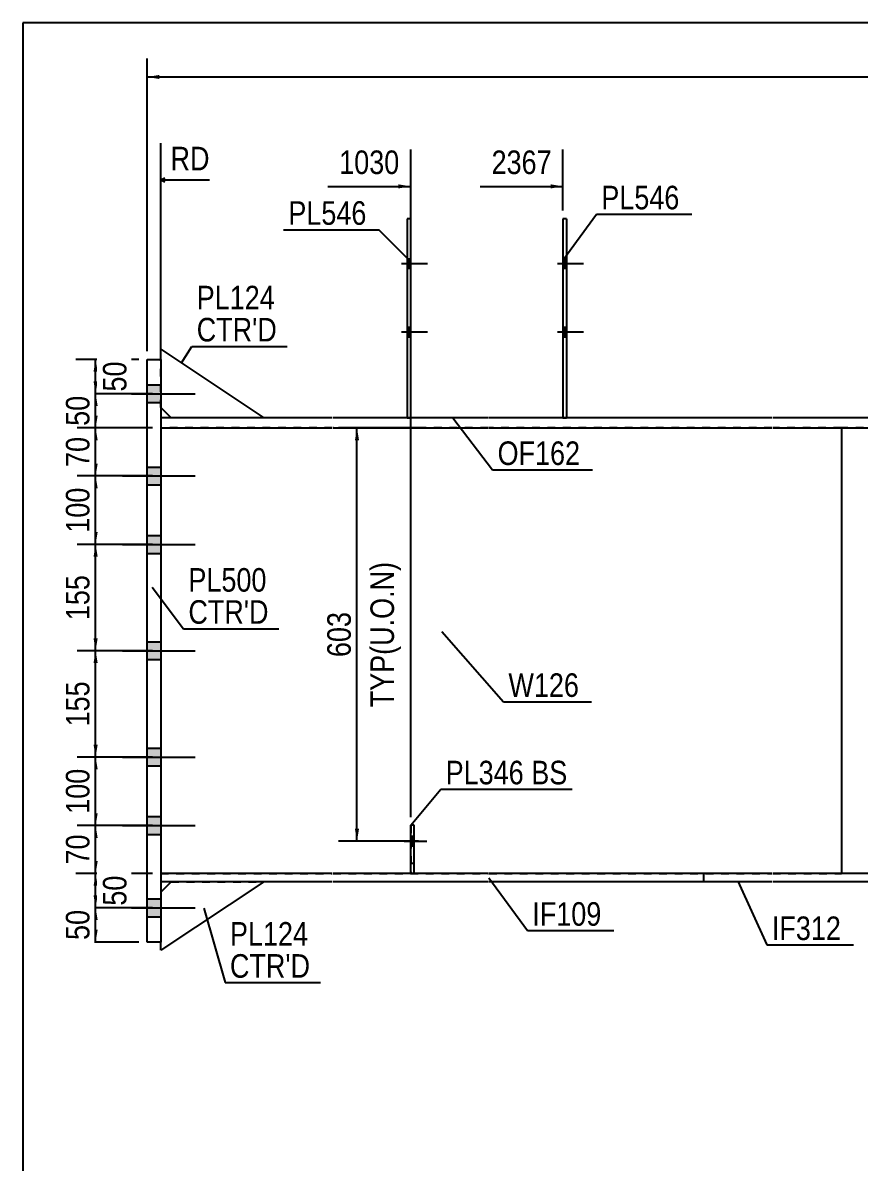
# Model space of a CAD drawing. Header units: millimetres. Extents: x -1018 to -615, y -194 to 83.
# Drawn here: x -1015.1 to -913.4, y -55.9 to 82.6 of the extents above; entities that cross this region are included whole.
import ezdxf

# ---------------------------------------------------------------- set-up
doc = ezdxf.new("R2010")
doc.units = ezdxf.units.MM
doc.linetypes.add('DXK_LINE_DOT1', pattern=[1.8814, 0.9407, -0.9407])
doc.linetypes.add('DXK_LINE_DOT2', pattern=[3.9198, 1.9599, -1.9599])
doc.styles.add('Arial Narrow', font='ARIALN.TTF', dxfattribs={"height": 0.2})

# ---------------------------------------------------------------- blocks, each defined once
blk = doc.blocks.new('Unknown-624476512-1210')
at = {"color": 5, "linetype": 'Continuous'}
for p, q in [((-615.11, 82.59), (-1015.11, 82.59)), ((-1015.11, 82.59), (-1015.11, -194.41))]:
    blk.add_line(p, q, dxfattribs=at)
blk = doc.blocks.new('Part-624476512-2191 - 1666')
at = {"color": 2, "linetype": 'Continuous'}
for p, q in [((-998.33, 41.67), (-998.33, 42.92)), ((-998.33, 42.92), (-985.83, 34.58)), ((-997.08, 34.58), (-998.33, 35.83))]:
    blk.add_line(p, q, dxfattribs=at)
at = {"color": 7, "linetype": 'DXK_LINE_DOT1'}
for p, q in [((-998.33, 35.83), (-998.33, 41.67)), ((-985.83, 34.58), (-997.08, 34.58))]:
    blk.add_line(p, q, dxfattribs=at)
blk = doc.blocks.new('Bolt-624476512-2309 - 1666')
at = {"color": 3, "linetype": 'DXK_LINE_DOT2'}
for p, q in [((-967.96, -16.31), (-967.55, -16.31)), ((-968.75, -16.89), (-966, -16.89)), ((-967.96, -17.47), (-967.55, -17.47))]:
    blk.add_line(p, q, dxfattribs=at)
blk = doc.blocks.new('Part-624476512-2047 - 1666')
at = {"color": 2, "linetype": 'Continuous'}
for p, q in [((-967.98, 58.75), (-968.4, 58.75)), ((-968.4, 58.75), (-968.4, 34.58)), ((-967.98, 58.75), (-967.98, 34.58))]:
    blk.add_line(p, q, dxfattribs=at)
at = {"color": 7, "linetype": 'DXK_LINE_DOT1'}
blk.add_line((-968.4, 34.58), (-967.98, 34.58), dxfattribs=at)
blk = doc.blocks.new('Part-624476512-1716 - 1666')
at = {"color": 2, "linetype": 'Continuous'}
for p, q in [((-977.5, 34.58), (-998.33, 34.58)), ((-998.33, 33.33), (-977.5, 33.33)), ((-958.55, 34.58), (-977.4, 34.58)), ((-977.4, 33.33), (-958.55, 33.33)), ((-924.05, 34.58), (-958.45, 34.58)), ((-958.45, 33.33), (-924.05, 33.33)), ((-907.28, 34.58), (-923.95, 34.58)), ((-923.95, 33.33), (-907.28, 33.33)), ((-888.35, 34.58), (-907.18, 34.58)), ((-907.18, 33.33), (-888.35, 33.33)), ((-869.62, 34.58), (-888.25, 34.58)), ((-888.25, 33.33), (-869.62, 33.33)), ((-861.19, 34.58), (-869.52, 34.58)), ((-869.52, 33.33), (-861.19, 33.33)), ((-861.19, 34.58), (-861.19, 33.33))]:
    blk.add_line(p, q, dxfattribs=at)
at = {"color": 7, "linetype": 'DXK_LINE_DOT1'}
blk.add_line((-998.33, 34.58), (-998.33, 33.33), dxfattribs=at)
blk = doc.blocks.new('Part-624476512-2089 - 1666')
at = {"color": 2, "linetype": 'Continuous'}
for p, q in [((-949.03, 58.75), (-949.45, 58.75)), ((-949.45, 58.75), (-949.45, 34.58)), ((-949.03, 58.75), (-949.03, 34.58))]:
    blk.add_line(p, q, dxfattribs=at)
at = {"color": 7, "linetype": 'DXK_LINE_DOT1'}
blk.add_line((-949.45, 34.58), (-949.03, 34.58), dxfattribs=at)
blk = doc.blocks.new('Part-624476512-1743 - 1666')
at = {"color": 2, "linetype": 'Continuous'}
blk.add_line((-915.61, 33.33), (-915.61, -20.83), dxfattribs=at)
at = {"color": 7, "linetype": 'DXK_LINE_DOT1'}
for p, q in [((-907.28, 33.33), (-915.61, 33.33)), ((-888.35, 33.33), (-907.18, 33.33)), ((-869.62, 33.33), (-888.25, 33.33)), ((-852.85, 33.33), (-869.52, 33.33)), ((-833.92, 33.33), (-852.75, 33.33)), ((-815.2, 33.33), (-833.82, 33.33)), ((-798.43, 33.33), (-815.1, 33.33)), ((-789.98, 33.33), (-798.33, 33.33)), ((-789.98, 33.33), (-789.98, -20.83)), ((-907.28, -20.83), (-915.61, -20.83)), ((-888.35, -20.83), (-907.18, -20.83)), ((-869.62, -20.83), (-888.25, -20.83)), ((-852.85, -20.83), (-869.52, -20.83)), ((-833.92, -20.83), (-852.75, -20.83)), ((-815.2, -20.83), (-833.82, -20.83)), ((-798.43, -20.83), (-815.1, -20.83)), ((-789.98, -20.83), (-798.33, -20.83))]:
    blk.add_line(p, q, dxfattribs=at)
blk = doc.blocks.new('Part-624476512-1765 - 1666')
at = {"color": 7, "linetype": 'DXK_LINE_DOT1'}
for p, q in [((-977.5, 33.33), (-998.33, 33.33)), ((-998.33, 33.33), (-998.33, -20.83)), ((-958.55, 33.33), (-977.4, 33.33)), ((-924.05, 33.33), (-958.45, 33.33)), ((-915.61, 33.33), (-923.95, 33.33)), ((-998.33, -20.83), (-977.5, -20.83)), ((-977.4, -20.83), (-958.55, -20.83)), ((-958.45, -20.83), (-924.05, -20.83)), ((-923.95, -20.83), (-915.61, -20.83))]:
    blk.add_line(p, q, dxfattribs=at)
at = {"color": 2, "linetype": 'Continuous'}
blk.add_line((-915.61, 33.33), (-915.61, -20.83), dxfattribs=at)
blk = doc.blocks.new('Part-624476512-1787 - 1666')
at = {"color": 2, "linetype": 'Continuous'}
for p, q in [((-924.05, -20.83), (-932.38, -20.83)), ((-932.38, -20.83), (-932.38, -21.83)), ((-924.05, -21.83), (-932.38, -21.83)), ((-907.28, -20.83), (-923.95, -20.83)), ((-907.28, -21.83), (-923.95, -21.83)), ((-888.35, -20.83), (-907.18, -20.83)), ((-888.35, -21.83), (-907.18, -21.83)), ((-869.62, -20.83), (-888.25, -20.83)), ((-869.62, -21.83), (-888.25, -21.83)), ((-852.85, -20.83), (-869.52, -20.83)), ((-852.85, -21.83), (-869.52, -21.83)), ((-833.92, -20.83), (-852.75, -20.83)), ((-833.92, -21.83), (-852.75, -21.83)), ((-815.2, -20.83), (-833.82, -20.83)), ((-815.2, -21.83), (-833.82, -21.83)), ((-806.76, -20.83), (-815.1, -20.83)), ((-806.76, -21.83), (-815.1, -21.83)), ((-806.76, -20.83), (-806.76, -21.83))]:
    blk.add_line(p, q, dxfattribs=at)
blk = doc.blocks.new('Part-624476512-2218 - 1666')
at = {"color": 2, "linetype": 'Continuous'}
for p, q in [((-967.96, -20.81), (-967.96, -14.97)), ((-967.55, -14.97), (-967.96, -14.97)), ((-967.55, -20.81), (-967.55, -14.97)), ((-967.96, -20.81), (-967.55, -20.81))]:
    blk.add_line(p, q, dxfattribs=at)
at = {"color": 7, "linetype": 'DXK_LINE_DOT1'}
blk.add_line((-967.96, -19.56), (-967.55, -19.56), dxfattribs=at)
blk = doc.blocks.new('Part-624476512-1831 - 1666')
at = {"color": 2, "linetype": 'Continuous'}
for p, q in [((-977.5, -20.83), (-998.33, -20.83)), ((-977.5, -21.83), (-998.33, -21.83)), ((-958.55, -20.83), (-977.4, -20.83)), ((-958.55, -21.83), (-977.4, -21.83)), ((-932.38, -20.83), (-958.45, -20.83)), ((-932.38, -21.83), (-958.45, -21.83)), ((-932.38, -20.83), (-932.38, -21.83))]:
    blk.add_line(p, q, dxfattribs=at)
blk = doc.blocks.new('Part-624476512-2196 - 1666')
at = {"color": 2, "linetype": 'Continuous'}
for p, q in [((-985.83, -21.83), (-998.33, -30.17)), ((-997.08, -21.83), (-998.33, -23.08)), ((-998.33, -30.17), (-998.33, -29.17))]:
    blk.add_line(p, q, dxfattribs=at)
at = {"color": 7, "linetype": 'DXK_LINE_DOT1'}
for p, q in [((-997.08, -21.83), (-985.83, -21.83)), ((-998.33, -23.08), (-998.33, -29.17))]:
    blk.add_line(p, q, dxfattribs=at)
blk = doc.blocks.new('Part-624476512-2162 - 1666')
at = {"color": 2, "linetype": 'Continuous'}
for p, q in [((-1000, 41.67), (-998.33, 41.67)), ((-1000, -29.17), (-1000, 41.67)), ((-998.33, 41.67), (-998.33, -29.17)), ((-998.33, -29.17), (-1000, -29.17))]:
    blk.add_line(p, q, dxfattribs=at)
blk = doc.blocks.new('Part-624476512-2240 - 1666')
at = {"color": 7, "linetype": 'DXK_LINE_DOT1'}
for p, q in [((-967.96, -14.97), (-967.96, -20.81)), ((-967.55, -14.97), (-967.96, -14.97)), ((-967.55, -20.81), (-967.55, -14.97)), ((-967.96, -20.81), (-967.55, -20.81))]:
    blk.add_line(p, q, dxfattribs=at)
blk = doc.blocks.new('Bolt-624476512-2300 - 1666')
at = {"linetype": 'Continuous'}
for points in [[(-967.98, 52.75), (-967.98, 53.91), (-968.4, 53.91), (-968.4, 52.75)], [(-967.98, 52.75), (-967.98, 53.91), (-968.4, 53.91), (-968.4, 52.75)], [(-967.98, 44.41), (-967.98, 45.58), (-968.4, 45.58), (-968.4, 44.41)], [(-967.98, 44.41), (-967.98, 45.58), (-968.4, 45.58), (-968.4, 44.41)]]:
    blk.add_hatch(color=3, dxfattribs=at).paths.add_polyline_path(points)
at = {"color": 3, "linetype": 'Continuous'}
for p, q in [((-969.07, 53.33), (-965.9, 53.33)), ((-969.07, 53.33), (-965.9, 53.33)), ((-968.4, 53.91), (-967.98, 53.91)), ((-968.4, 53.91), (-967.98, 53.91)), ((-968.4, 52.75), (-967.98, 52.75)), ((-968.4, 52.75), (-967.98, 52.75)), ((-969.07, 45), (-965.9, 45)), ((-969.07, 45), (-965.9, 45)), ((-968.4, 45.58), (-967.98, 45.58)), ((-968.4, 45.58), (-967.98, 45.58)), ((-968.4, 44.41), (-967.98, 44.41)), ((-968.4, 44.41), (-967.98, 44.41))]:
    blk.add_line(p, q, dxfattribs=at)
blk = doc.blocks.new('Bolt-624476512-2305 - 1666')
at = {"linetype": 'Continuous'}
for points in [[(-949.03, 52.75), (-949.03, 53.91), (-949.45, 53.91), (-949.45, 52.75)], [(-949.03, 52.75), (-949.03, 53.91), (-949.45, 53.91), (-949.45, 52.75)], [(-949.03, 44.41), (-949.03, 45.58), (-949.45, 45.58), (-949.45, 44.41)], [(-949.03, 44.41), (-949.03, 45.58), (-949.45, 45.58), (-949.45, 44.41)]]:
    blk.add_hatch(color=3, dxfattribs=at).paths.add_polyline_path(points)
at = {"color": 3, "linetype": 'Continuous'}
for p, q in [((-950.11, 53.33), (-946.95, 53.33)), ((-950.11, 53.33), (-946.95, 53.33)), ((-949.45, 53.91), (-949.03, 53.91)), ((-949.45, 53.91), (-949.03, 53.91)), ((-949.45, 52.75), (-949.03, 52.75)), ((-949.45, 52.75), (-949.03, 52.75)), ((-950.11, 45), (-946.95, 45)), ((-950.11, 45), (-946.95, 45)), ((-949.45, 45.58), (-949.03, 45.58)), ((-949.45, 45.58), (-949.03, 45.58)), ((-949.45, 44.41), (-949.03, 44.41)), ((-949.45, 44.41), (-949.03, 44.41))]:
    blk.add_line(p, q, dxfattribs=at)
blk = doc.blocks.new('Bolt-624476512-2307 - 1666')
at = {"linetype": 'Continuous'}
for points in [[(-1000, 38.58), (-1000, 36.42), (-998.33, 36.42), (-998.33, 38.58)], [(-1000, 38.58), (-1000, 36.42), (-998.33, 36.42), (-998.33, 38.58)], [(-1000, 28.58), (-1000, 26.42), (-998.33, 26.42), (-998.33, 28.58)], [(-1000, 28.58), (-1000, 26.42), (-998.33, 26.42), (-998.33, 28.58)], [(-1000, 20.25), (-1000, 18.08), (-998.33, 18.08), (-998.33, 20.25)], [(-1000, 20.25), (-1000, 18.08), (-998.33, 18.08), (-998.33, 20.25)], [(-1000, 7.33), (-1000, 5.17), (-998.33, 5.17), (-998.33, 7.33)], [(-1000, 7.33), (-1000, 5.17), (-998.33, 5.17), (-998.33, 7.33)], [(-1000, -5.58), (-1000, -7.75), (-998.33, -7.75), (-998.33, -5.58)], [(-1000, -5.58), (-1000, -7.75), (-998.33, -7.75), (-998.33, -5.58)], [(-1000, -13.92), (-1000, -16.08), (-998.33, -16.08), (-998.33, -13.92)], [(-1000, -13.92), (-1000, -16.08), (-998.33, -16.08), (-998.33, -13.92)], [(-1000, -23.92), (-1000, -26.08), (-998.33, -26.08), (-998.33, -23.92)], [(-1000, -23.92), (-1000, -26.08), (-998.33, -26.08), (-998.33, -23.92)]]:
    blk.add_hatch(color=3, dxfattribs=at).paths.add_polyline_path(points)
at = {"color": 3, "linetype": 'Continuous'}
for p, q in [((-1002.99, 37.5), (-994.17, 37.5)), ((-1002.99, 37.5), (-994.17, 37.5)), ((-1000, 38.58), (-998.33, 38.58)), ((-1000, 38.58), (-998.33, 38.58)), ((-1000, 36.42), (-998.33, 36.42)), ((-1000, 36.42), (-998.33, 36.42)), ((-1000, 28.58), (-998.33, 28.58)), ((-1000, 28.58), (-998.33, 28.58)), ((-1002.99, 27.5), (-994.17, 27.5)), ((-1002.99, 27.5), (-994.17, 27.5)), ((-1000, 26.42), (-998.33, 26.42)), ((-1000, 26.42), (-998.33, 26.42)), ((-1000, 20.25), (-998.33, 20.25)), ((-1000, 20.25), (-998.33, 20.25)), ((-1002.99, 19.17), (-994.17, 19.17)), ((-1002.99, 19.17), (-994.17, 19.17)), ((-1000, 18.08), (-998.33, 18.08)), ((-1000, 18.08), (-998.33, 18.08)), ((-1000, 7.33), (-998.33, 7.33)), ((-1000, 7.33), (-998.33, 7.33)), ((-1002.99, 6.25), (-994.17, 6.25)), ((-1002.99, 6.25), (-994.17, 6.25)), ((-1000, 5.17), (-998.33, 5.17)), ((-1000, 5.17), (-998.33, 5.17)), ((-1002.99, -6.67), (-994.17, -6.67)), ((-1002.99, -6.67), (-994.17, -6.67)), ((-1000, -5.58), (-998.33, -5.58)), ((-1000, -5.58), (-998.33, -5.58)), ((-1000, -7.75), (-998.33, -7.75)), ((-1000, -7.75), (-998.33, -7.75)), ((-1002.99, -15), (-994.17, -15)), ((-1002.99, -15), (-994.17, -15)), ((-1000, -13.92), (-998.33, -13.92)), ((-1000, -13.92), (-998.33, -13.92)), ((-1000, -16.08), (-998.33, -16.08)), ((-1000, -16.08), (-998.33, -16.08)), ((-1000, -23.92), (-998.33, -23.92)), ((-1000, -23.92), (-998.33, -23.92)), ((-1002.99, -25), (-994.17, -25)), ((-1002.99, -25), (-994.17, -25)), ((-1000, -26.08), (-998.33, -26.08)), ((-1000, -26.08), (-998.33, -26.08))]:
    blk.add_line(p, q, dxfattribs=at)
blk = doc.blocks.new('Bolt-624476512-2308 - 1666')
at = {"linetype": 'Continuous'}
blk.add_hatch(color=3, dxfattribs=at).paths.add_polyline_path([(-967.55, -17.47), (-967.55, -16.31), (-967.96, -16.31), (-967.96, -17.47)])
at = {"color": 3, "linetype": 'Continuous'}
for p, q in [((-967.96, -16.31), (-967.55, -16.31)), ((-968.75, -16.89), (-966, -16.89)), ((-967.96, -17.47), (-967.55, -17.47))]:
    blk.add_line(p, q, dxfattribs=at)
blk = doc.blocks.new('StraightDimension-624476512-5123 - 1666')
at = {"linetype": 'Continuous'}
for points in [[(-1006.51, -16.5), (-1006.26, -15), (-1006.01, -16.5)], [(-1006.01, -19.33), (-1006.26, -20.83), (-1006.51, -19.33)]]:
    blk.add_hatch(color=7, dxfattribs=at).paths.add_polyline_path(points)
at = {"color": 7, "linetype": 'Continuous'}
for p, q in [((-999.33, -15), (-1008.51, -15)), ((-1006.26, -20.83), (-1006.26, -15)), ((-999.33, -20.83), (-1008.51, -20.83))]:
    blk.add_line(p, q, dxfattribs=at)
at = {"color": 0}
blk.add_wipeout([(-1006.41, -15.49), (-1010.61, -15.49), (-1010.61, -20.34), (-1006.41, -20.34)], dxfattribs=at)
at = {"color": 3, "style": 'Arial Narrow'}
blk.add_text('70', height=2.863, rotation=90.0002, dxfattribs=at).set_placement((-1007.01, -19.74))
blk = doc.blocks.new('StraightDimension-624476512-5120 - 1666')
at = {"linetype": 'Continuous'}
for points in [[(-1006.51, 17.67), (-1006.26, 19.17), (-1006.01, 17.67)], [(-1006.01, 7.75), (-1006.26, 6.25), (-1006.51, 7.75)]]:
    blk.add_hatch(color=7, dxfattribs=at).paths.add_polyline_path(points)
at = {"color": 7, "linetype": 'Continuous'}
for p, q in [((-999.33, 19.17), (-1008.51, 19.17)), ((-1006.26, 6.25), (-1006.26, 19.17)), ((-999.33, 6.25), (-1008.51, 6.25))]:
    blk.add_line(p, q, dxfattribs=at)
at = {"color": 0}
blk.add_wipeout([(-1006.41, 16.05), (-1010.61, 16.05), (-1010.61, 9.37), (-1006.41, 9.37)], dxfattribs=at)
at = {"color": 3, "style": 'Arial Narrow'}
blk.add_text('155', height=2.863, rotation=90.0002, dxfattribs=at).set_placement((-1007.01, 9.97))
blk = doc.blocks.new('StraightDimension-624476512-5116 - 1666')
at = {"linetype": 'Continuous'}
for points in [[(-1006.51, 40.17), (-1006.26, 41.67), (-1006.01, 40.17)], [(-1006.01, 39), (-1006.26, 37.5), (-1006.51, 39)]]:
    blk.add_hatch(color=7, dxfattribs=at).paths.add_polyline_path(points)
at = {"color": 7, "linetype": 'Continuous'}
for p, q in [((-1001, 41.67), (-1008.66, 41.67)), ((-1006.26, 37.5), (-1006.26, 41.67)), ((-999.33, 37.5), (-1008.66, 37.5))]:
    blk.add_line(p, q, dxfattribs=at)
at = {"color": 0}
blk.add_wipeout([(-1001.91, 42.01), (-1006.11, 42.01), (-1006.11, 37.16), (-1001.91, 37.16)], dxfattribs=at)
at = {"color": 3, "style": 'Arial Narrow'}
blk.add_text('50', height=2.863, rotation=90.0002, dxfattribs=at).set_placement((-1002.51, 37.76))
blk = doc.blocks.new('StraightDimension-624476512-7961 - 1666')
at = {"linetype": 'Continuous'}
blk.add_hatch(color=7, dxfattribs=at).paths.add_polyline_path([(-998.5, 75.75), (-1000, 76), (-998.5, 76.25)])
at = {"color": 7, "linetype": 'Continuous'}
for p, q in [((-1000, 42.67), (-1000, 78.25)), ((-1000, 76), (-638.09, 76))]:
    blk.add_line(p, q, dxfattribs=at)
blk = doc.blocks.new('StraightDimension-624476512-2923 - 1666')
at = {"linetype": 'Continuous'}
for points in [[(-974.74, 31.83), (-974.49, 33.33), (-974.24, 31.83)], [(-974.24, -15.39), (-974.49, -16.89), (-974.74, -15.39)]]:
    blk.add_hatch(color=7, dxfattribs=at).paths.add_polyline_path(points)
at = {"color": 7, "linetype": 'Continuous'}
for p, q in [((-967.03, 33.33), (-976.74, 33.33)), ((-974.49, -16.89), (-974.49, 33.33)), ((-967.03, -16.89), (-976.74, -16.89))]:
    blk.add_line(p, q, dxfattribs=at)
at = {"color": 0, "linetype": 'Continuous'}
blk.add_wipeout([(-969.39, 17.67), (-973.59, 17.67), (-973.59, -1.23), (-969.39, -1.23)], dxfattribs=at)
at = {"color": 3, "linetype": 'Continuous', "style": 'Arial Narrow'}
blk.add_text('TYP(U.O.N)', height=2.863, rotation=90.0002, dxfattribs=at).set_placement((-969.99, -0.63))
at = {"color": 0}
blk.add_wipeout([(-974.64, 11.56), (-978.84, 11.56), (-978.84, 4.88), (-974.64, 4.88)], dxfattribs=at)
at = {"color": 3, "style": 'Arial Narrow'}
blk.add_text('603', height=2.863, rotation=90.0002, dxfattribs=at).set_placement((-975.24, 5.48))
blk = doc.blocks.new('StraightDimension-624476512-5117 - 1666')
at = {"linetype": 'Continuous'}
for points in [[(-1006.51, 36), (-1006.26, 37.5), (-1006.01, 36)], [(-1006.01, 34.83), (-1006.26, 33.33), (-1006.51, 34.83)]]:
    blk.add_hatch(color=7, dxfattribs=at).paths.add_polyline_path(points)
at = {"color": 7, "linetype": 'Continuous'}
for p, q in [((-999.33, 37.5), (-1008.51, 37.5)), ((-1006.26, 33.33), (-1006.26, 37.5)), ((-999.33, 33.33), (-1008.51, 33.33))]:
    blk.add_line(p, q, dxfattribs=at)
at = {"color": 0}
blk.add_wipeout([(-1006.41, 37.85), (-1010.61, 37.85), (-1010.61, 32.99), (-1006.41, 32.99)], dxfattribs=at)
at = {"color": 3, "style": 'Arial Narrow'}
blk.add_text('50', height=2.863, rotation=90.0002, dxfattribs=at).set_placement((-1007.01, 33.59))
blk = doc.blocks.new('StraightDimension-624476512-5118 - 1666')
at = {"linetype": 'Continuous'}
for points in [[(-1006.51, 31.83), (-1006.26, 33.33), (-1006.01, 31.83)], [(-1006.01, 29.01), (-1006.26, 27.51), (-1006.51, 29.01)]]:
    blk.add_hatch(color=7, dxfattribs=at).paths.add_polyline_path(points)
at = {"color": 7, "linetype": 'Continuous'}
for p, q in [((-999.33, 33.33), (-1008.51, 33.33)), ((-1006.26, 27.51), (-1006.26, 33.33)), ((-999.33, 27.51), (-1008.51, 27.51))]:
    blk.add_line(p, q, dxfattribs=at)
at = {"color": 0}
blk.add_wipeout([(-1006.41, 32.85), (-1010.61, 32.85), (-1010.61, 27.99), (-1006.41, 27.99)], dxfattribs=at)
at = {"color": 3, "style": 'Arial Narrow'}
blk.add_text('70', height=2.863, rotation=90.0002, dxfattribs=at).set_placement((-1007.01, 28.59))
blk = doc.blocks.new('StraightDimension-624476512-5119 - 1666')
at = {"linetype": 'Continuous'}
for points in [[(-1006.51, 26.01), (-1006.26, 27.51), (-1006.01, 26.01)], [(-1006.01, 20.67), (-1006.26, 19.17), (-1006.51, 20.67)]]:
    blk.add_hatch(color=7, dxfattribs=at).paths.add_polyline_path(points)
at = {"color": 7, "linetype": 'Continuous'}
for p, q in [((-999.33, 27.51), (-1008.51, 27.51)), ((-1006.26, 19.17), (-1006.26, 27.51)), ((-999.33, 19.17), (-1008.51, 19.17))]:
    blk.add_line(p, q, dxfattribs=at)
at = {"color": 0}
blk.add_wipeout([(-1006.41, 26.68), (-1010.61, 26.68), (-1010.61, 20), (-1006.41, 20)], dxfattribs=at)
at = {"color": 3, "style": 'Arial Narrow'}
blk.add_text('100', height=2.863, rotation=90.0002, dxfattribs=at).set_placement((-1007.01, 20.6))
blk = doc.blocks.new('StraightDimension-624476512-5121 - 1666')
at = {"linetype": 'Continuous'}
for points in [[(-1006.51, 4.75), (-1006.26, 6.25), (-1006.01, 4.75)], [(-1006.01, -5.17), (-1006.26, -6.67), (-1006.51, -5.17)]]:
    blk.add_hatch(color=7, dxfattribs=at).paths.add_polyline_path(points)
at = {"color": 7, "linetype": 'Continuous'}
for p, q in [((-999.33, 6.25), (-1008.51, 6.25)), ((-1006.26, -6.67), (-1006.26, 6.25)), ((-999.33, -6.67), (-1008.51, -6.67))]:
    blk.add_line(p, q, dxfattribs=at)
at = {"color": 0}
blk.add_wipeout([(-1006.41, 3.13), (-1010.61, 3.13), (-1010.61, -3.55), (-1006.41, -3.55)], dxfattribs=at)
at = {"color": 3, "style": 'Arial Narrow'}
blk.add_text('155', height=2.863, rotation=90.0002, dxfattribs=at).set_placement((-1007.01, -2.95))
blk = doc.blocks.new('StraightDimension-624476512-5122 - 1666')
at = {"linetype": 'Continuous'}
for points in [[(-1006.51, -8.17), (-1006.26, -6.67), (-1006.01, -8.17)], [(-1006.01, -13.5), (-1006.26, -15), (-1006.51, -13.5)]]:
    blk.add_hatch(color=7, dxfattribs=at).paths.add_polyline_path(points)
at = {"color": 7, "linetype": 'Continuous'}
for p, q in [((-999.33, -6.67), (-1008.51, -6.67)), ((-1006.26, -15), (-1006.26, -6.67)), ((-999.33, -15), (-1008.51, -15))]:
    blk.add_line(p, q, dxfattribs=at)
at = {"color": 0}
blk.add_wipeout([(-1006.41, -7.49), (-1010.61, -7.49), (-1010.61, -14.17), (-1006.41, -14.17)], dxfattribs=at)
at = {"color": 3, "style": 'Arial Narrow'}
blk.add_text('100', height=2.863, rotation=90.0002, dxfattribs=at).set_placement((-1007.01, -13.57))
blk = doc.blocks.new('StraightDimension-624476512-5124 - 1666')
at = {"linetype": 'Continuous'}
for points in [[(-1006.51, -22.33), (-1006.26, -20.83), (-1006.01, -22.33)], [(-1006.01, -23.5), (-1006.26, -25), (-1006.51, -23.5)]]:
    blk.add_hatch(color=7, dxfattribs=at).paths.add_polyline_path(points)
at = {"color": 7, "linetype": 'Continuous'}
for p, q in [((-999.33, -20.83), (-1008.66, -20.83)), ((-1006.26, -25), (-1006.26, -20.83)), ((-999.33, -25), (-1008.66, -25))]:
    blk.add_line(p, q, dxfattribs=at)
at = {"color": 0}
blk.add_wipeout([(-1001.91, -20.49), (-1006.11, -20.49), (-1006.11, -25.34), (-1001.91, -25.34)], dxfattribs=at)
at = {"color": 3, "style": 'Arial Narrow'}
blk.add_text('50', height=2.863, rotation=90.0002, dxfattribs=at).set_placement((-1002.51, -24.74))
blk = doc.blocks.new('StraightDimension-624476512-5125 - 1666')
at = {"linetype": 'Continuous'}
for points in [[(-1006.51, -26.5), (-1006.26, -25), (-1006.01, -26.5)], [(-1006.01, -27.67), (-1006.26, -29.17), (-1006.51, -27.67)]]:
    blk.add_hatch(color=7, dxfattribs=at).paths.add_polyline_path(points)
at = {"color": 7, "linetype": 'Continuous'}
for p, q in [((-999.33, -25), (-1008.51, -25)), ((-1006.26, -29.17), (-1006.26, -25)), ((-1001, -29.17), (-1008.51, -29.17))]:
    blk.add_line(p, q, dxfattribs=at)
at = {"color": 0}
blk.add_wipeout([(-1006.41, -24.65), (-1010.61, -24.65), (-1010.61, -29.51), (-1006.41, -29.51)], dxfattribs=at)
at = {"color": 3, "style": 'Arial Narrow'}
blk.add_text('50', height=2.863, rotation=90.0002, dxfattribs=at).set_placement((-1007.01, -28.91))
blk = doc.blocks.new('StraightDimension-624476512-6708 - 1666')
at = {"linetype": 'Continuous'}
blk.add_hatch(color=7, dxfattribs=at).paths.add_polyline_path([(-950.95, 62.95), (-949.45, 62.7), (-950.95, 62.45)])
at = {"color": 7, "linetype": 'Continuous'}
for p, q in [((-949.45, 59.75), (-949.45, 67.2)), ((-959.51, 62.7), (-949.45, 62.7))]:
    blk.add_line(p, q, dxfattribs=at)
at = {"color": 0}
blk.add_wipeout([(-950.22, 63.6), (-950.22, 67.8), (-958.73, 67.8), (-958.73, 63.6)], dxfattribs=at)
at = {"color": 3, "style": 'Arial Narrow'}
blk.add_text('2367', height=2.863, dxfattribs=at).set_placement((-958.13, 64.2))
blk = doc.blocks.new('StraightDimension-624476512-6709 - 1666')
at = {"linetype": 'Continuous'}
blk.add_hatch(color=7, dxfattribs=at).paths.add_polyline_path([(-969.46, 62.95), (-967.96, 62.7), (-969.46, 62.45)])
at = {"color": 7, "linetype": 'Continuous'}
for p, q in [((-967.96, -13.97), (-967.96, 67.2)), ((-978.03, 62.7), (-967.96, 62.7))]:
    blk.add_line(p, q, dxfattribs=at)
at = {"color": 0, "linetype": 'Continuous'}
blk.add_wipeout([(-991.8, 64.05), (-991.8, 68.25), (-997.75, 68.25), (-997.75, 64.05)], dxfattribs=at)
at = {"color": 7, "linetype": 'Continuous'}
for p, q in [((-998.33, 42.67), (-998.33, 67.95)), ((-997.83, 63.7), (-998.33, 63.45)), ((-997.83, 63.2), (-998.33, 63.45)), ((-992.4, 63.45), (-998.33, 63.45))]:
    blk.add_line(p, q, dxfattribs=at)
at = {"color": 3, "linetype": 'Continuous', "style": 'Arial Narrow'}
blk.add_text('RD', height=2.863, dxfattribs=at).set_placement((-997.15, 64.65))
at = {"color": 0}
blk.add_wipeout([(-968.74, 63.6), (-968.74, 67.8), (-977.25, 67.8), (-977.25, 63.6)], dxfattribs=at)
at = {"color": 3, "style": 'Arial Narrow'}
blk.add_text('1030', height=2.863, dxfattribs=at).set_placement((-976.65, 64.2))
blk = doc.blocks.new('Mark-624476512-1712 - 1666')
at = {"color": 0}
blk.add_wipeout([(-947.35, 28.83), (-947.35, 31.83), (-957.4, 31.83), (-957.4, 28.83)], dxfattribs=at)
blk.add_wipeout([(-947.35, 28.83), (-947.35, 31.83), (-957.4, 31.83), (-957.4, 28.83)], dxfattribs=at)
at = {"color": 7, "linetype": 'Continuous'}
for p, q in [((-962.85, 34.58), (-958, 28.23)), ((-958, 28.23), (-945.85, 28.23))]:
    blk.add_line(p, q, dxfattribs=at)
at = {"color": 3, "style": 'Arial Narrow'}
blk.add_text('OF162', height=2.863, dxfattribs=at).set_placement((-957.4, 28.83))
blk = doc.blocks.new('Mark-624476512-1761 - 1666')
at = {"color": 0}
blk.add_wipeout([(-947.49, 0.64), (-947.49, 3.64), (-956.08, 3.64), (-956.08, 0.64)], dxfattribs=at)
blk.add_wipeout([(-947.49, 0.64), (-947.49, 3.64), (-956.08, 3.64), (-956.08, 0.64)], dxfattribs=at)
at = {"color": 7, "linetype": 'Continuous'}
for p, q in [((-964.18, 8.57), (-956.68, 0.04)), ((-956.68, 0.04), (-945.99, 0.04))]:
    blk.add_line(p, q, dxfattribs=at)
at = {"color": 3, "style": 'Arial Narrow'}
blk.add_text('W126', height=2.863, dxfattribs=at).set_placement((-956.08, 0.64))
blk = doc.blocks.new('MarkSet-624476512-2970 - 1666')
at = {"color": 0}
for points in [[(-954.2, -9.99), (-954.2, -6.99), (-963.71, -6.99), (-963.71, -9.99)], [(-948.92, -9.99), (-948.92, -6.99), (-953.3, -6.99), (-953.3, -9.99)]]:
    blk.add_wipeout(points, dxfattribs=at)
for points in [[(-954.2, -9.99), (-954.2, -6.99), (-963.71, -6.99), (-963.71, -9.99)], [(-948.92, -9.99), (-948.92, -6.99), (-953.3, -6.99), (-953.3, -9.99)]]:
    blk.add_wipeout(points, dxfattribs=at)
at = {"color": 7, "linetype": 'Continuous'}
for p, q in [((-967.96, -14.97), (-964.31, -10.59)), ((-964.31, -10.59), (-948.32, -10.59))]:
    blk.add_line(p, q, dxfattribs=at)
at = {"color": 3, "style": 'Arial Narrow'}
for s, p in [('PL346', (-963.71, -9.99)), ('BS', (-953.3, -9.99))]:
    blk.add_text(s, height=2.863, dxfattribs=at).set_placement(p)
blk = doc.blocks.new('Mark-624476512-1783 - 1666')
at = {"color": 0}
blk.add_wipeout([(-915.65, -28.92), (-915.65, -25.92), (-924.06, -25.92), (-924.06, -28.92)], dxfattribs=at)
blk.add_wipeout([(-915.65, -28.92), (-915.65, -25.92), (-924.06, -25.92), (-924.06, -28.92)], dxfattribs=at)
at = {"color": 7, "linetype": 'Continuous'}
for p, q in [((-928.19, -21.78), (-924.66, -29.52)), ((-924.66, -29.52), (-914.15, -29.52))]:
    blk.add_line(p, q, dxfattribs=at)
at = {"color": 3, "style": 'Arial Narrow'}
blk.add_text('IF312', height=2.863, dxfattribs=at).set_placement((-924.06, -28.92))
blk = doc.blocks.new('Mark-624476512-1827 - 1666')
at = {"color": 0}
blk.add_wipeout([(-944.78, -27.18), (-944.78, -24.18), (-953.18, -24.18), (-953.18, -27.18)], dxfattribs=at)
blk.add_wipeout([(-944.78, -27.18), (-944.78, -24.18), (-953.18, -24.18), (-953.18, -27.18)], dxfattribs=at)
at = {"color": 7, "linetype": 'Continuous'}
for p, q in [((-958.46, -21.36), (-953.78, -27.78)), ((-953.78, -27.78), (-943.28, -27.78))]:
    blk.add_line(p, q, dxfattribs=at)
at = {"color": 3, "style": 'Arial Narrow'}
blk.add_text('IF109', height=2.863, dxfattribs=at).set_placement((-953.18, -27.18))
blk = doc.blocks.new('Mark-624476512-2192 - 1666')
at = {"color": 0}
for points in [[(-980.43, -29.6), (-980.43, -26.6), (-989.93, -26.6), (-989.93, -29.6)], [(-980.18, -33.5), (-980.18, -30.5), (-989.93, -30.5), (-989.93, -33.5)]]:
    blk.add_wipeout(points, dxfattribs=at)
for points in [[(-980.43, -29.6), (-980.43, -26.6), (-989.93, -26.6), (-989.93, -29.6)], [(-980.18, -33.5), (-980.18, -30.5), (-989.93, -30.5), (-989.93, -33.5)]]:
    blk.add_wipeout(points, dxfattribs=at)
at = {"color": 7, "linetype": 'Continuous'}
for p, q in [((-993.11, -25.04), (-990.53, -34.1)), ((-990.53, -34.1), (-978.93, -34.1))]:
    blk.add_line(p, q, dxfattribs=at)
at = {"color": 3, "style": 'Arial Narrow'}
blk.add_text('PL124', height=2.863, dxfattribs=at).set_placement((-989.93, -29.6))
at = {"color": 1, "style": 'Arial Narrow'}
blk.add_text("CTR'D", height=2.863, dxfattribs=at).set_placement((-989.93, -33.5))
blk = doc.blocks.new('Mark-624476512-2043 - 1666')
at = {"color": 7, "linetype": 'Continuous'}
blk.add_line((-968.29, 53.89), (-971.83, 57.43), dxfattribs=at)
at = {"color": 0}
blk.add_wipeout([(-973.33, 58.03), (-973.33, 61.03), (-982.83, 61.03), (-982.83, 58.03)], dxfattribs=at)
blk.add_wipeout([(-973.33, 58.03), (-973.33, 61.03), (-982.83, 61.03), (-982.83, 58.03)], dxfattribs=at)
at = {"color": 7, "linetype": 'Continuous'}
blk.add_line((-983.43, 57.43), (-971.83, 57.43), dxfattribs=at)
at = {"color": 3, "style": 'Arial Narrow'}
blk.add_text('PL546', height=2.863, dxfattribs=at).set_placement((-982.83, 58.03))
blk = doc.blocks.new('Mark-624476512-2085 - 1666')
at = {"color": 0}
blk.add_wipeout([(-935.28, 59.91), (-935.28, 62.91), (-944.79, 62.91), (-944.79, 59.91)], dxfattribs=at)
blk.add_wipeout([(-935.28, 59.91), (-935.28, 62.91), (-944.79, 62.91), (-944.79, 59.91)], dxfattribs=at)
at = {"color": 7, "linetype": 'Continuous'}
for p, q in [((-949.34, 53.89), (-945.39, 59.31)), ((-945.39, 59.31), (-933.78, 59.31))]:
    blk.add_line(p, q, dxfattribs=at)
at = {"color": 3, "style": 'Arial Narrow'}
blk.add_text('PL546', height=2.863, dxfattribs=at).set_placement((-944.79, 59.91))
blk = doc.blocks.new('Mark-624476512-2158 - 1666')
at = {"color": 0}
for points in [[(-985.47, 13.43), (-985.47, 16.43), (-994.98, 16.43), (-994.98, 13.43)], [(-985.22, 9.53), (-985.22, 12.53), (-994.98, 12.53), (-994.98, 9.53)]]:
    blk.add_wipeout(points, dxfattribs=at)
for points in [[(-985.47, 13.43), (-985.47, 16.43), (-994.98, 16.43), (-994.98, 13.43)], [(-985.22, 9.53), (-985.22, 12.53), (-994.98, 12.53), (-994.98, 9.53)]]:
    blk.add_wipeout(points, dxfattribs=at)
at = {"color": 7, "linetype": 'Continuous'}
for p, q in [((-999.38, 13.99), (-995.58, 8.93)), ((-995.58, 8.93), (-983.97, 8.93))]:
    blk.add_line(p, q, dxfattribs=at)
at = {"color": 3, "style": 'Arial Narrow'}
blk.add_text('PL500', height=2.863, dxfattribs=at).set_placement((-994.98, 13.43))
at = {"color": 1, "style": 'Arial Narrow'}
blk.add_text("CTR'D", height=2.863, dxfattribs=at).set_placement((-994.98, 9.53))
blk = doc.blocks.new('Mark-624476512-2187 - 1666')
at = {"color": 0}
for points in [[(-984.46, 47.75), (-984.46, 50.75), (-993.97, 50.75), (-993.97, 47.75)], [(-984.21, 43.85), (-984.21, 46.85), (-993.97, 46.85), (-993.97, 43.85)]]:
    blk.add_wipeout(points, dxfattribs=at)
for points in [[(-984.46, 47.75), (-984.46, 50.75), (-993.97, 50.75), (-993.97, 47.75)], [(-984.21, 43.85), (-984.21, 46.85), (-993.97, 46.85), (-993.97, 43.85)]]:
    blk.add_wipeout(points, dxfattribs=at)
at = {"color": 7, "linetype": 'Continuous'}
for p, q in [((-995.81, 41.23), (-994.57, 43.25)), ((-994.57, 43.25), (-982.96, 43.25))]:
    blk.add_line(p, q, dxfattribs=at)
at = {"color": 3, "style": 'Arial Narrow'}
blk.add_text('PL124', height=2.863, dxfattribs=at).set_placement((-993.97, 47.75))
at = {"color": 1, "style": 'Arial Narrow'}
blk.add_text("CTR'D", height=2.863, dxfattribs=at).set_placement((-993.97, 43.85))

msp = doc.modelspace()

# ---------------------------------------------------------------- block references
for name in ['Unknown-624476512-1210', 'Part-624476512-2047 - 1666', 'Part-624476512-2089 - 1666', 'Bolt-624476512-2300 - 1666', 'Bolt-624476512-2305 - 1666', 'Part-624476512-2162 - 1666', 'Part-624476512-2191 - 1666', 'Bolt-624476512-2307 - 1666', 'Part-624476512-1716 - 1666', 'Part-624476512-1765 - 1666', 'Part-624476512-1743 - 1666', 'Part-624476512-2218 - 1666', 'Part-624476512-2240 - 1666', 'Bolt-624476512-2309 - 1666', 'Bolt-624476512-2308 - 1666', 'Part-624476512-1831 - 1666', 'Part-624476512-2196 - 1666', 'Part-624476512-1787 - 1666']:
    msp.add_blockref(name, (0, 0))

# ---------------------------------------------------------------- next in the draw order: block references
for name in ['StraightDimension-624476512-5116 - 1666', 'StraightDimension-624476512-5120 - 1666', 'Mark-624476512-1761 - 1666', 'StraightDimension-624476512-5123 - 1666', 'Mark-624476512-1827 - 1666', 'Mark-624476512-1783 - 1666', 'Mark-624476512-2192 - 1666']:
    msp.add_blockref(name, (0, 0))

# ---------------------------------------------------------------- next in the draw order: block references
for name in ['StraightDimension-624476512-7961 - 1666', 'StraightDimension-624476512-5121 - 1666', 'StraightDimension-624476512-5124 - 1666']:
    msp.add_blockref(name, (0, 0))

# ---------------------------------------------------------------- next in the draw order: block references
for name in ['StraightDimension-624476512-6708 - 1666', 'StraightDimension-624476512-5117 - 1666', 'StraightDimension-624476512-2923 - 1666', 'Mark-624476512-1712 - 1666', 'StraightDimension-624476512-5122 - 1666', 'StraightDimension-624476512-5125 - 1666']:
    msp.add_blockref(name, (0, 0))

# ---------------------------------------------------------------- next in the draw order: block references
for name in ['StraightDimension-624476512-6709 - 1666', 'Mark-624476512-2085 - 1666', 'StraightDimension-624476512-5118 - 1666']:
    msp.add_blockref(name, (0, 0))

# ---------------------------------------------------------------- next in the draw order: block references
for name in ['Mark-624476512-2043 - 1666', 'Mark-624476512-2187 - 1666', 'StraightDimension-624476512-5119 - 1666', 'Mark-624476512-2158 - 1666', 'MarkSet-624476512-2970 - 1666']:
    msp.add_blockref(name, (0, 0))

doc.saveas('drawing.dxf')
